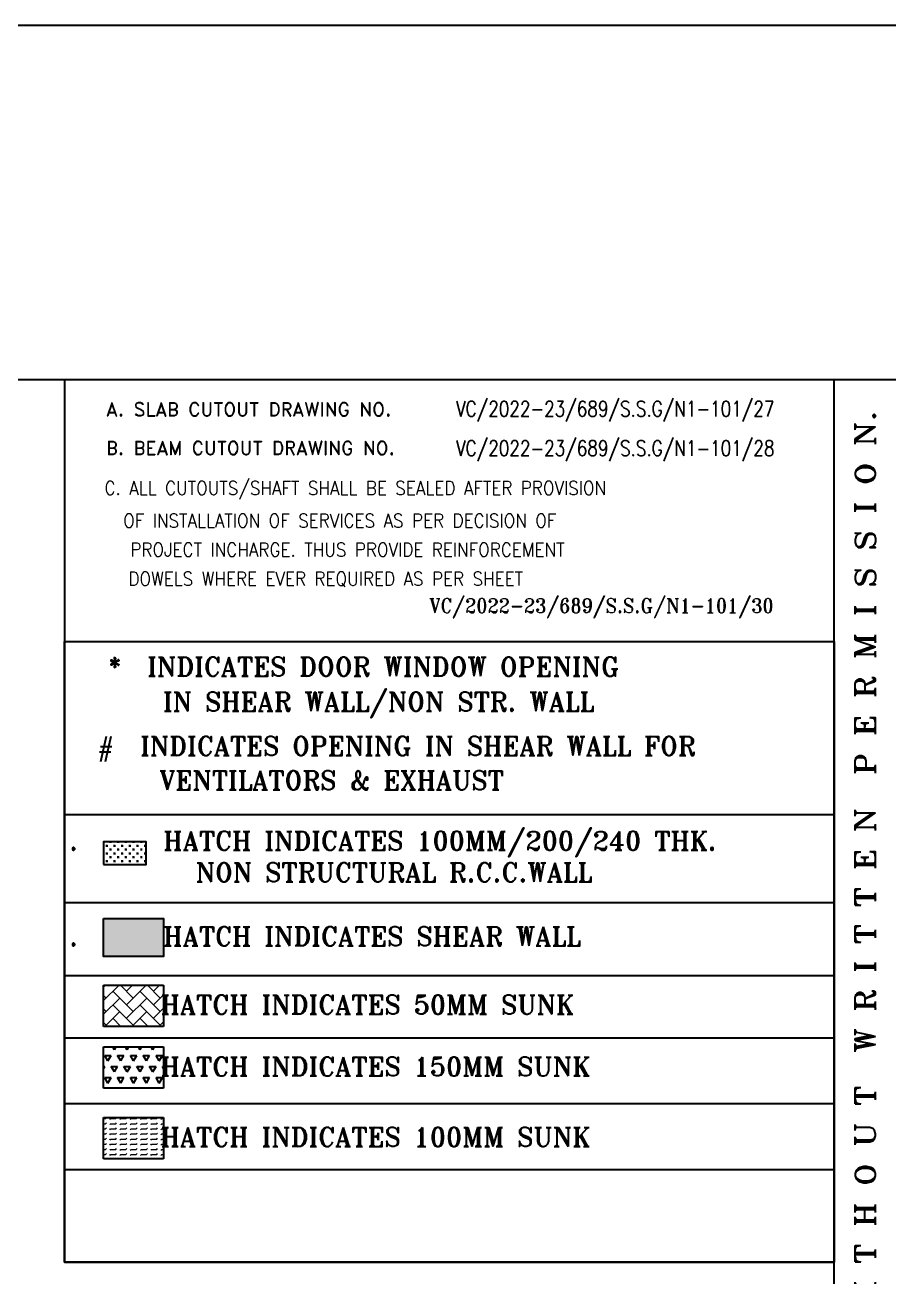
# Model space of a CAD drawing. Header units: millimetres. Extents: x 2061841 to 105821645, y -77612 to 48520811.
# Drawn here: x 105782324 to 105794971, y 48451227 to 48469551 of the extents above; entities that cross this region are included whole.
import ezdxf
from ezdxf.enums import TextEntityAlignment as Align

# ---------------------------------------------------------------- set-up
doc = ezdxf.new("R2010")
doc.units = ezdxf.units.MM
doc.header["$LTSCALE"] = 10
doc.header["$MEASUREMENT"] = 0
doc.linetypes.add('$0$HIDDEN', pattern=[0.375, 0.25, -0.125])
for name, color, linetype in [('AS-COLS', 2, 'Continuous'), ('BEAM', 4, 'Continuous'), ('BORDER', 5, 'Continuous'), ('LINE', 4, 'Continuous'), ('LOGO', 1, 'Continuous'), ('S-NON STR WALL', 1, 'Continuous'), ('S-OPENING', 6, 'Continuous'), ('S-Sunk', 8, 'Continuous'), ('SHEET-TEXT', 7, 'Continuous'), ('T', 2, 'Continuous')]:
    doc.layers.add(name, color=color, linetype=linetype)
for name, color, linetype, lineweight in [('S-Hatch Balcony', 8, 'Continuous', 5), ('S-STRCOL HATCH', 33, 'Continuous', 9), ('TEXT', 2, 'Continuous', 25)]:
    doc.layers.add(name, color=color, linetype=linetype, lineweight=lineweight)
doc.styles.add('RD', font='romand.shx', dxfattribs={"width": 0.9, "height": 225})
doc.styles.add('RT', font='romant.shx', dxfattribs={"height": 250})

# ---------------------------------------------------------------- blocks, each defined once
blk = doc.blocks.new('TOWER-A TYPICAL FLOOR FRAMING PLAN N')
at = {"layer": 'S-Hatch Balcony'}
h = blk.add_hatch(dxfattribs=at)
h.set_pattern_fill('AR-HBONE', color=6, scale=35, style=0)
h.set_pattern_definition([(45, (103386546.85, 49072543.29), (2e-14, 197.9899), [420, -140]), (135, (103386645.85, 49072642.29), (2e-14, 197.9899), [420, -140])])
h.paths.add_polyline_path([(103020472.8, 48553513), (103020472.8, 48552909.8), (103021351.7, 48552909.8), (103021351.7, 48553513)])
h = blk.add_hatch(dxfattribs=at)
h.set_pattern_fill('FLEX', color=8, scale=300, style=0)
h.set_pattern_definition([(0, (102702426.66, 48789319.41), (0, 75), [75, -75]), (45, (102702501.663, 48789319.41), (4e-15, 75), [18.75, -68.566017, 18.75, -106.066017])])
h.paths.add_polyline_path([(103020472.8, 48551576.2), (103020472.8, 48550973), (103021351.7, 48550973), (103021351.7, 48551576.2)])
at = {"layer": 'S-NON STR WALL'}
h = blk.add_hatch(dxfattribs=at)
h.set_pattern_fill('CROSS', color=3, scale=225)
h.set_pattern_definition([(0, (102841912.17, 48661220.376), (56.25, 56.25), [28.125, -84.375]), (90, (102841926.234, 48661206.314), (-56.25, 56.25), [28.125, -84.375])])
h.paths.add_polyline_path([(103020472.8, 48555279.8), (103021097.5, 48555279.8), (103021097.5, 48555612.8), (103020472.8, 48555612.8), (103020472.8, 48555279.8)])
at = {"layer": 'S-STRCOL HATCH'}
h = blk.add_hatch(color=256, dxfattribs=at)
h.dxf.hatch_style = 1
h.paths.add_polyline_path([(103021351.7, 48553929.9), (103021351.7, 48554487.6), (103020472.8, 48554487.6), (103020472.8, 48553929.9)])
at = {"layer": 'S-Sunk', "linetype": '$0$HIDDEN'}
h = blk.add_hatch(dxfattribs=at)
h.set_pattern_fill('TRIANG', color=8, scale=500, style=0)
h.set_pattern_definition([(60, (103090662.98, 48477447.28), (-93.75, 162.37976), [93.75, -93.75]), (120, (103090662.98, 48477447.28), (-187.5, 1e-07), [93.75, -93.75]), (0, (103090616.1, 48477528.47), (93.75, 162.37976), [93.75, -93.75])])
h.paths.add_polyline_path([(103020472.8, 48552607.9), (103020472.8, 48552004.7), (103021351.7, 48552004.7), (103021351.7, 48552607.9)])
at = {"layer": 'AS-COLS'}
blk.add_lwpolyline([(102636137.1, 48567566), (103058644.9, 48567566), (103058644.9, 48493536.7), (102636137.1, 48493536.7)], close=True, dxfattribs=at)
at = {"layer": 'BEAM', "linetype": 'Continuous', "ltscale": 100}
for p, q in [((103020472.8, 48553513, -101.1), (103021351.7, 48553513, 101.1)), ((103020472.8, 48552909.8, -101.1), (103020472.8, 48553513, -101.1)), ((103021351.7, 48553513, 101.1), (103021351.7, 48552909.8, 101.1)), ((103021351.7, 48552909.8, 101.1), (103020472.8, 48552909.8, -101.1)), ((103020472.8, 48552607.9, -101.1), (103021351.7, 48552607.9, 101.1)), ((103020472.8, 48552004.7, -101.1), (103020472.8, 48552607.9, -101.1)), ((103021351.7, 48552607.9, 101.1), (103021351.7, 48552004.7, 101.1)), ((103021351.7, 48552004.7, 101.1), (103020472.8, 48552004.7, -101.1)), ((103020472.8, 48551576.2, -101.1), (103021351.7, 48551576.2, 101.1)), ((103020472.8, 48550973, -101.1), (103020472.8, 48551576.2, -101.1)), ((103021351.7, 48551576.2, 101.1), (103021351.7, 48550973, 101.1)), ((103021351.7, 48550973, 101.1), (103020472.8, 48550973, -101.1))]:
    blk.add_line(p, q, dxfattribs=at)
at = {"layer": 'BEAM', "linetype": 'Continuous', "ltscale": 0.3, "elevation": 101.1}
for points in [[(103019899.4, 48556008.2), (103031165.9, 48556008.2)], [(103019899.4, 48554723.5), (103031165.9, 48554723.5)], [(103031165.9, 48553647.3), (103019899.4, 48553647.3)], [(103031165.9, 48552739), (103019899.4, 48552739)], [(103031165.9, 48551773.3), (103019899.4, 48551773.3)], [(103031165.9, 48550807.6), (103019899.4, 48550807.6)]]:
    blk.add_lwpolyline(points, dxfattribs=at)
at = {"layer": 'BORDER'}
blk.add_line((103031165.9, 48502974.5, 101.1), (103031165.9, 48562374.5, 101.1), dxfattribs=at)
at = {"layer": 'BORDER', "elevation": 101.1}
for points in [[(102959565.4, 48502974.5), (103043665.4, 48502974.5), (103043665.4, 48562374.5), (102959565.4, 48562374.5)], [(103019899.4, 48549456.7), (103031165.9, 48549456.7), (103031165.9, 48562374.5), (103019899.4, 48562374.5)], [(103019899.4, 48558541.7), (103031165.9, 48558541.7), (103031165.9, 48549456.7), (103019899.4, 48549456.7)]]:
    blk.add_lwpolyline(points, close=True, dxfattribs=at)
at = {"layer": 'LINE', "elevation": -101.1}
blk.add_lwpolyline([(103020472.8, 48554487.6), (103021351.7, 48554487.6), (103021351.7, 48553929.9), (103020472.8, 48553929.9)], close=True, dxfattribs=at)
at = {"layer": 'S-NON STR WALL', "color": 3, "elevation": -101.1}
blk.add_lwpolyline([(103020472.8, 48555279.8), (103021097.5, 48555279.8), (103021097.5, 48555612.8), (103020472.8, 48555612.8)], close=True, dxfattribs=at)
at = {"layer": 'LOGO', "style": 'RT'}
for s, p in [('*  INDICATES DOOR WINDOW OPENING ', (103020543.4, 48558036.6, 101.1)), ('IN SHEAR WALL/NON STR. WALL', (103021342, 48557522.7, 101.1)), (' #  INDICATES OPENING IN SHEAR WALL FOR  ', (103020190.5, 48556874.6, 101.1)), ('VENTILATORS & EXHAUST', (103021287.4, 48556373.3, 101.1)), ('.      HATCH INDICATES 100MM/200/240 THK.  ', (103019969, 48555487.7, 101.1)), ('NON STRUCTURAL R.C.C.WALL', (103021821, 48555025.6, 101.1)), ('.      HATCH INDICATES SHEAR WALL  ', (103019969, 48554088, 101.1)), ('       HATCH INDICATES 50MM SUNK', (103019864.6, 48553088.4, 303.4)), ('       HATCH INDICATES 150MM SUNK', (103019864.6, 48552183.2, 303.4)), ('       HATCH INDICATES 100MM SUNK', (103019864.6, 48551151.5, 303.4))]:
    blk.add_text(s, height=276.25, dxfattribs=at).set_placement(p)
at = {"layer": 'SHEET-TEXT', "color": 1, "style": 'RT', "width": 0.9}
blk.add_text('VC/2022-23/689/S.S.G/N1-101/30', height=212.5, dxfattribs=at).set_placement((103025240.7, 48558960.2, 113.7))
at = {"layer": 'T', "color": 1, "style": 'RD', "width": 0.8}
for s, p in [('VC/2022-23/689/S.S.G/N1-101/27', (103025634.5, 48561836.6, 113.7)), ('VC/2022-23/689/S.S.G/N1-101/28', (103025634.5, 48561259.1, 113.7))]:
    blk.add_text(s, height=225, dxfattribs=at).set_placement(p)
at = {"layer": 'T', "color": 4, "style": 'RD'}
for s, width, p in [('A. SLAB CUTOUT DRAWING NO.', 1.000798, (103020510.1, 48561840.5, 101.1)), ('B. BEAM CUTOUT DRAWING NO.', 1.000798, (103020510.1, 48561275.2, 101.1)), ('C. ALL CUTOUTS/SHAFT SHALL BE SEALED AFTER PROVISION ', 0.9, (103020486, 48560688.7, 101.1)), ('  OF INSTALLATION OF SERVICES AS PER DECISION OF  ', 0.9, (103020513.5, 48560212.3, 101.1)), (' PROJECT INCHARGE. THUS PROVIDE REINFORCEMENT  ', 0.9, (103020741.4, 48559787, 101.1)), (' DOWELS WHERE EVER REQUIRED AS PER SHEET ', 0.9, (103020713.3, 48559360.6, 101.1))]:
    blk.add_text(s, height=200, dxfattribs=dict(at, width=width)).set_placement(p)
at = {"layer": 'TEXT', "color": 1, "style": 'RT', "width": 0.939798}
blk.add_text('T H I S   D R A W I N G   I S   P R O P E R T Y   O F   V I N T E C H   C O N S U L T A N T S  A N D  S H A L L  N O T  B E  R E P R O D U C E D  O R  U S E D  W I T H O U T  W R I T T E N  P E R M I S S I O N.', height=299.999, rotation=90, dxfattribs=at).set_placement((103031775.1, 48503095.8, 101.1), (103031775.1, 48561927, 101.1), align=Align.FIT)

msp = doc.modelspace()

# ---------------------------------------------------------------- block references
at = {"layer": 'S-OPENING'}
msp.add_blockref('TOWER-A TYPICAL FLOOR FRAMING PLAN N', (2763000.3, -98014.7), dxfattribs=at)

doc.saveas('drawing.dxf')
